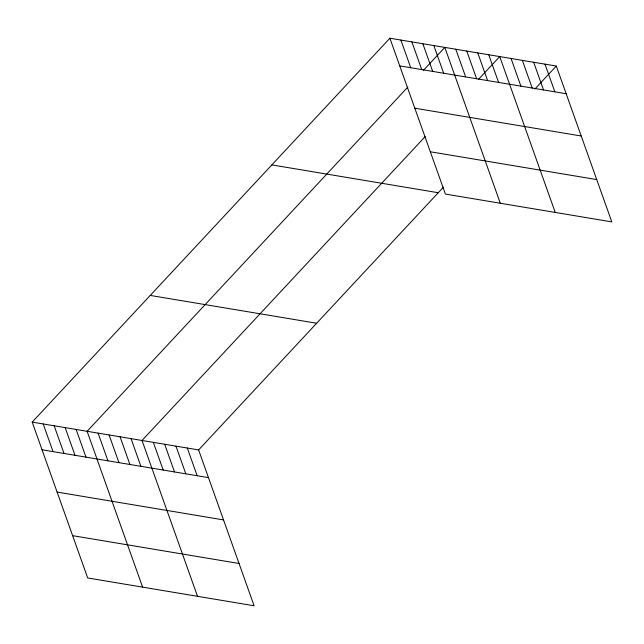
<?xml version="1.0" encoding="UTF-8"?>
<svg xmlns="http://www.w3.org/2000/svg" width="644" height="644" viewBox="0 0 644 644"><rect width="100%" height="100%" fill="white"/><g stroke="black" fill="none" stroke-linecap="round" stroke-linejoin="round"><path stroke-width="0.97" d="M32.2 422.11L198.61 449.931L254.106 605.779L87.697 577.958L32.2 422.11L389.894 38.221L556.303 66.042L611.8 221.89L445.39 194.069L389.894 38.221M407.845 87.077L87.117 431.295L142.606 587.143M423.406 70.373L444.811 47.398L500.308 203.246M425.145 136.633L142.026 440.472L197.523 596.32M478.323 79.55L499.728 56.583L555.225 212.431M198.61 449.931L443.45 187.154M534.906 89.009L556.303 66.042M399.755 65.897L566.165 93.718M414.816 108.192L581.226 136.013M430.329 151.775L596.738 179.587M271.857 164.904L438.266 192.725M150.237 295.427L316.647 323.248M42.053 449.794L208.463 477.615M57.115 492.088L223.524 519.909M72.635 535.663L239.045 563.484M544.993 64.15L554.846 91.826M533.675 62.259L543.528 89.935M522.356 60.367L532.218 88.043M511.046 58.475L520.899 86.151M488.74 54.748L498.601 82.424M477.759 52.905L487.621 80.589M466.779 51.069L476.632 78.753M455.791 49.234L465.652 76.918M433.831 45.563L443.684 73.247M422.842 43.728L432.704 71.404M411.862 41.892L421.723 69.568M400.882 40.057L410.735 67.733M187.291 448.039L197.153 475.723M175.973 446.147L185.834 473.831M164.663 444.255L174.516 471.939M153.344 442.364L163.198 470.048M131.046 438.636L140.899 466.32M120.066 436.801L129.919 464.485M109.078 434.966L118.939 462.65M98.097 433.13L107.951 460.814M76.129 429.459L85.99 457.135M65.149 427.624L75.002 455.3M54.168 425.789L64.022 453.465M43.18 423.953L53.041 451.629"/></g></svg>
